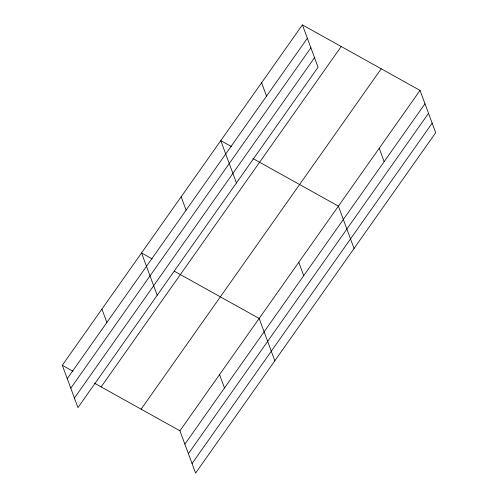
<?xml version="1.0" encoding="UTF-8"?>
<svg xmlns="http://www.w3.org/2000/svg" width="498" height="498" viewBox="0 0 498 498"><rect width="100%" height="100%" fill="white"/><g stroke="black" fill="none" stroke-linecap="round" stroke-linejoin="round"><path stroke-width="0.75" d="M302.411 24.9L318.066 67.211L77.962 407.588L62.306 365.283L302.411 24.9L420.038 90.412L435.694 132.717L195.59 473.1L179.934 430.789L94.433 383.174M67.249 378.636L307.353 38.253M70.784 388.191L310.889 47.808M74.426 398.033L314.531 57.656M101.125 386.896L341.23 46.519M141.121 409.169L381.225 68.792M179.934 430.789L420.038 90.412M184.876 444.141L424.981 103.758M188.412 453.697L428.517 113.32M192.054 463.545L432.158 123.162M231.483 146.593L220.776 140.629L236.432 182.94M252.903 158.52L338.403 206.141L354.053 248.446M152.251 258.916L141.544 252.953L157.194 295.264M174.337 271.217L259.172 318.465L274.821 360.776M62.306 365.283L73.019 371.247M379.221 148.273L384.163 161.626M261.593 82.768L266.536 96.114M298.788 262.303L303.724 275.655M181.16 196.791L186.103 210.144M219.556 374.627L224.492 387.979M101.928 309.121L106.865 322.467"/></g></svg>
